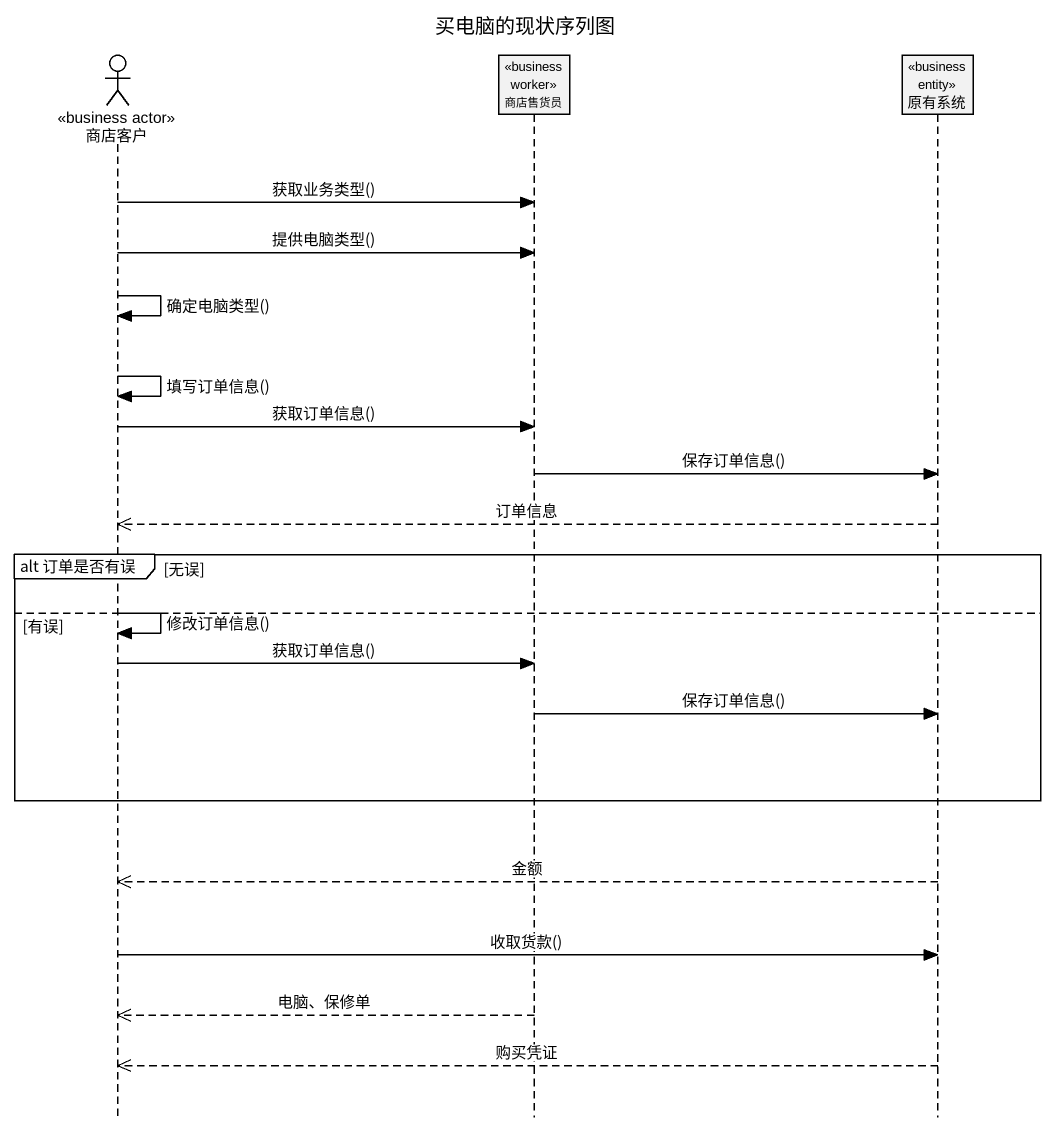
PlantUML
@startuml
title 买电脑的现状序列图
hide footbox
actor 商店客户 <<business actor>>
participant 商店售货员 <<business worker>>
participant 原有系统 <<business entity>>

商店客户 -> 商店售货员 : 获取业务类型()
商店客户 -> 商店售货员 : 提供电脑类型()
商店客户 -> 商店客户 : 确定电脑类型()
商店客户 -> 商店客户 : 填写订单信息()
商店客户 -> 商店售货员 : 获取订单信息()
商店售货员 -> 原有系统 : 保存订单信息()
原有系统 -->> 商店客户 : 订单信息
group alt 订单是否有误 [无误]
else 有误
  商店客户 -> 商店客户 : 修改订单信息()
  商店客户 -> 商店售货员 : 获取订单信息()
  商店售货员 -> 原有系统 : 保存订单信息()
end
原有系统 -->> 商店客户 : 金额
商店客户 -> 原有系统 : 收取货款()
商店售货员 -->> 商店客户 : 电脑、保修单
原有系统 -->> 商店客户 : 购买凭证
@enduml
